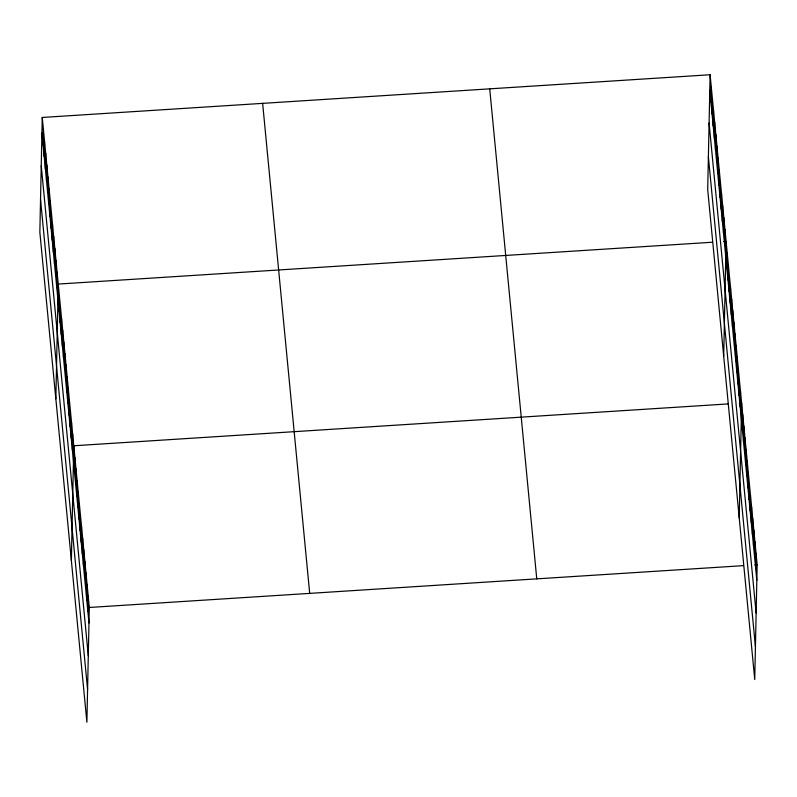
<?xml version="1.0" encoding="UTF-8"?>
<svg xmlns="http://www.w3.org/2000/svg" width="797" height="797" viewBox="0 0 797 797"><rect width="100%" height="100%" fill="white"/><g stroke="black" fill="none" stroke-linecap="round" stroke-linejoin="round"><path stroke-width="1.2" d="M42.251 117.458L39.85 232.236L86.893 722.251L89.304 607.473L42.251 117.458L710.107 74.749L757.15 564.764L754.749 679.542L707.696 189.527L710.107 74.749M43.068 144.895L43.397 129.363M44.214 156.8L44.542 141.258M45.359 168.695L45.678 153.163M46.495 180.6L46.824 165.059M47.641 192.495L47.969 176.964M48.786 204.401L49.105 188.859M49.922 216.296L50.251 200.764M51.068 228.201L51.397 212.66M52.213 240.096L52.532 224.565M53.349 252.001L53.678 236.46M54.495 263.897L54.824 248.365M55.641 275.802L55.959 260.27M56.786 287.707L57.105 272.166M55.85 398.839L58.251 284.071L712.329 242.238M59.038 311.149L59.357 295.617M60.144 322.705L60.462 307.164M61.249 334.252L61.578 318.72M62.355 345.808L62.684 330.267M63.471 357.355L63.79 341.813M64.577 368.901L64.906 353.37M65.683 380.458L66.012 364.916M66.799 392.004L67.117 376.473M67.904 403.561L68.233 388.019M69.01 415.107L69.339 399.566M70.126 426.654L70.445 411.122M71.232 438.211L71.561 422.669M72.338 449.757L72.666 434.226M71.371 560.54L73.772 445.772L727.85 403.94M74.559 472.86L74.878 457.319M75.665 484.407L75.994 468.875M76.771 495.963L77.1 480.422M77.887 507.51L78.206 491.968M78.993 519.056L79.321 503.525M80.099 530.613L80.427 515.071M81.214 542.159L81.533 526.628M82.32 553.716L82.649 538.174M83.426 565.262L83.755 549.721M84.542 576.809L84.861 561.277M85.648 588.365L85.976 572.824M86.753 599.912L87.082 584.38M87.869 611.458L88.188 595.927M710.924 102.185L711.243 86.654M712.07 114.091L712.388 98.549M713.205 125.986L713.534 110.454M714.351 137.891L714.68 122.349M715.497 149.786L715.816 134.255M716.633 161.691L716.961 146.15M717.778 173.587L718.107 158.055M718.924 185.492L719.243 169.95M720.06 197.387L720.388 181.855M721.205 209.292L721.534 193.751M722.351 221.187L722.67 205.656M723.487 233.093L723.815 217.551M724.632 244.988L724.961 229.456M723.696 356.129L726.097 241.352L723.806 241.501M726.884 268.44L727.213 252.908M727.99 279.996L728.319 264.455M729.106 291.543L729.424 276.011M730.211 303.089L730.54 287.558M731.317 314.646L731.646 299.104M732.433 326.192L732.752 310.661M733.539 337.749L733.868 322.207M734.645 349.295L734.973 333.754M735.751 360.842L736.079 345.31M736.866 372.398L737.185 356.857M737.972 383.945L738.301 368.413M739.078 395.501L739.407 379.96M740.194 407.048L740.513 391.506M739.217 517.831L741.628 403.063L739.327 403.212M742.406 430.151L742.734 414.609M743.521 441.697L743.84 426.166M744.627 453.244L744.956 437.712M745.733 464.8L746.062 449.259M746.849 476.347L747.168 460.815M747.955 487.903L748.283 472.362M749.06 499.45L749.389 483.909M750.166 510.997L750.495 495.465M751.282 522.553L751.601 507.012M752.388 534.1L752.717 518.568M753.494 545.656L753.823 530.115M754.61 557.203L754.928 541.661M755.715 568.749L756.044 553.218M89.304 607.473L743.372 565.651M754.859 564.914L757.15 564.764M709.778 90.29L756.821 580.306M709.091 123.037L756.134 613.052M708.384 156.78L755.436 646.795M489.717 88.846L536.76 578.861M262.641 103.371L309.694 593.386M41.932 132.999L88.975 623.015M41.245 165.746L88.288 655.762M40.537 199.489L87.58 689.505"/></g></svg>
